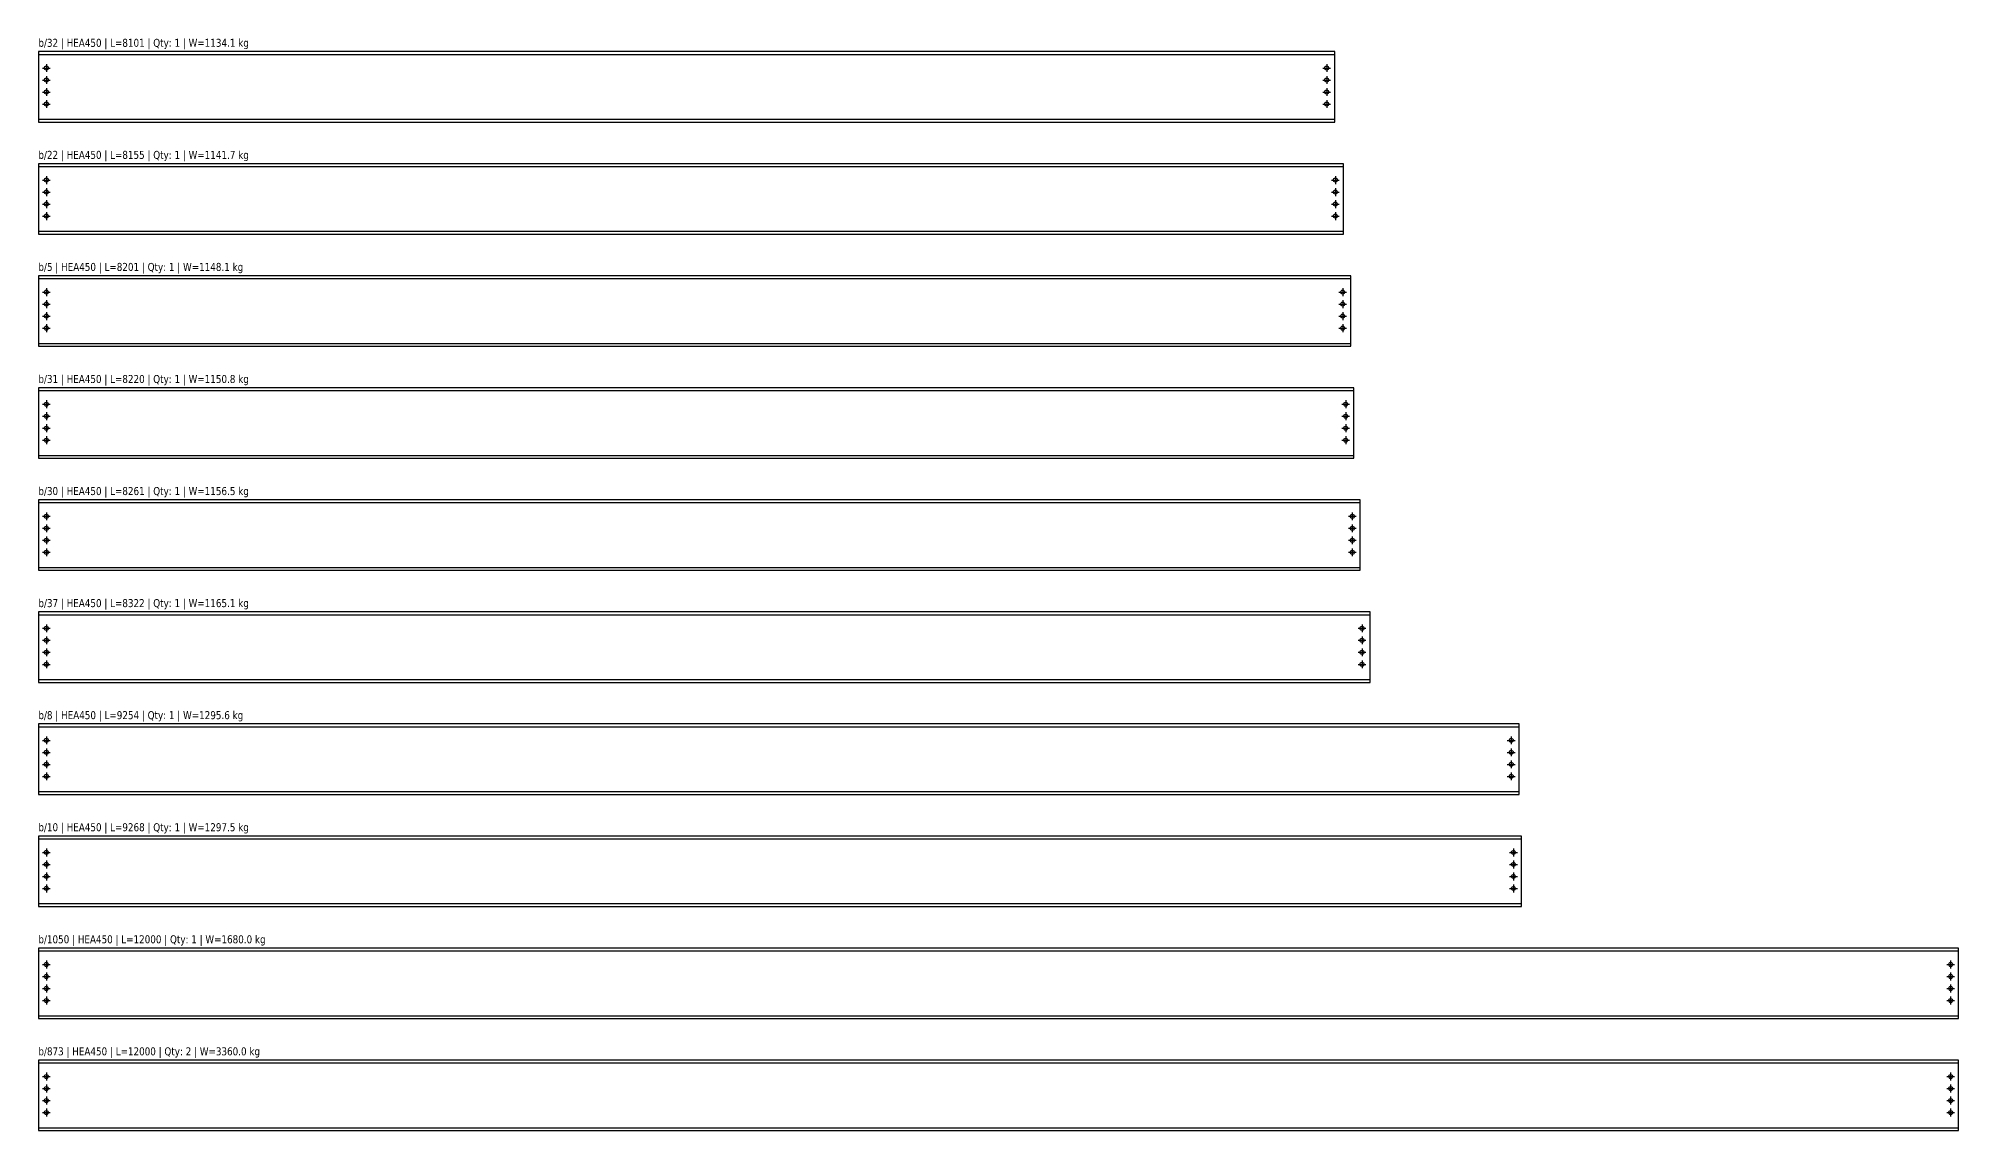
# Model space of a CAD drawing. Header units: millimetres. Extents: x 0 to 240831, y 0 to 45222.
# Drawn here: x 0 to 12000, y 16000 to 22822 of the extents above; entities that cross this region are included whole.
import ezdxf
from ezdxf.enums import TextEntityAlignment as Align

# ---------------------------------------------------------------- set-up
doc = ezdxf.new("R2010")
doc.units = ezdxf.units.MM
doc.header["$LTSCALE"] = 1000
for name, color, linetype in [('HEA450', 2, 'Continuous'), ('PERFORACIONES', 1, 'Continuous'), ('TXT_GEN', 3, 'Continuous')]:
    doc.layers.add(name, color=color, linetype=linetype)
doc.styles.add('VERDNA', font='verdana.ttf', dxfattribs={"width": 0.8})

# ---------------------------------------------------------------- blocks, each defined once
blk = doc.blocks.new('d25')
at = {"layer": 'PERFORACIONES', "linetype": 'ByBlock'}
for p, q in [((-24.5, 0), (24.5, 0)), ((0, 24.5), (0, -24.5))]:
    blk.add_line(p, q, dxfattribs=at)
blk.add_circle((0, 0), 12.5, dxfattribs=at)

msp = doc.modelspace()

# ---------------------------------------------------------------- linework, layer by layer
at = {"layer": 'HEA450'}
for p, q in [((0, 22722.5), (8101, 22722.5)), ((0, 22317.5), (8101, 22317.5)), ((0, 22022.5), (8155, 22022.5)), ((0, 21617.5), (8155, 21617.5)), ((0, 21322.5), (8201, 21322.5)), ((0, 20917.5), (8201, 20917.5)), ((0, 20622.5), (8220, 20622.5)), ((0, 20217.5), (8220, 20217.5)), ((0, 19922.5), (8261, 19922.5)), ((0, 19517.5), (8261, 19517.5)), ((0, 19222.5), (8322, 19222.5)), ((0, 18817.5), (8322, 18817.5)), ((0, 18522.5), (9254, 18522.5)), ((0, 18117.5), (9254, 18117.5)), ((0, 17822.5), (9268, 17822.5)), ((0, 17417.5), (9268, 17417.5)), ((0, 17122.5), (12000, 17122.5)), ((0, 16717.5), (12000, 16717.5)), ((0, 16422.5), (12000, 16422.5)), ((0, 16017.5), (12000, 16017.5))]:
    msp.add_line(p, q, dxfattribs=at)
for points in [[(0, 22300), (8101, 22300), (8101, 22740), (0, 22740)], [(0, 21600), (8155, 21600), (8155, 22040), (0, 22040)], [(0, 20900), (8201, 20900), (8201, 21340), (0, 21340)], [(0, 20200), (8220, 20200), (8220, 20640), (0, 20640)], [(0, 19500), (8261, 19500), (8261, 19940), (0, 19940)], [(0, 18800), (8322, 18800), (8322, 19240), (0, 19240)], [(0, 18100), (9254, 18100), (9254, 18540), (0, 18540)], [(0, 17400), (9268, 17400), (9268, 17840), (0, 17840)], [(0, 16700), (12000, 16700), (12000, 17140), (0, 17140)], [(0, 16000), (12000, 16000), (12000, 16440), (0, 16440)]]:
    msp.add_lwpolyline(points, close=True, dxfattribs=at)

# ---------------------------------------------------------------- block references
for p in [(50, 22637.5), (50, 22562.5), (8051, 22637.5), (8051, 22562.5), (50, 22487.5), (8051, 22487.5), (50, 22412.5), (8051, 22412.5), (50, 21937.5), (8105, 21937.5), (50, 21862.5), (8105, 21862.5), (50, 21787.5), (50, 21712.5), (8105, 21787.5), (8105, 21712.5), (50, 21237.5), (8151, 21237.5), (50, 21162.5), (8151, 21162.5), (50, 21087.5), (50, 21012.5), (8151, 21087.5), (8151, 21012.5), (50, 20537.5), (8170, 20537.5), (50, 20462.5), (50, 20387.5), (8170, 20462.5), (8170, 20387.5), (50, 20312.5), (8170, 20312.5), (50, 19837.5), (8211, 19837.5), (50, 19762.5), (50, 19687.5), (8211, 19762.5), (8211, 19687.5), (50, 19612.5), (8211, 19612.5), (50, 19137.5), (50, 19062.5), (8272, 19137.5), (8272, 19062.5), (50, 18987.5), (8272, 18987.5), (50, 18912.5), (8272, 18912.5), (50, 18437.5), (50, 18362.5), (9204, 18437.5), (9204, 18362.5), (50, 18287.5), (9204, 18287.5), (50, 18212.5), (9204, 18212.5), (50, 17737.5), (9218, 17737.5), (50, 17662.5), (9218, 17662.5), (50, 17587.5), (50, 17512.5), (9218, 17587.5), (9218, 17512.5), (50, 17037.5), (11950, 17037.5), (50, 16962.5), (11950, 16962.5), (50, 16887.5), (50, 16812.5), (11950, 16887.5), (11950, 16812.5), (50, 16337.5), (11950, 16337.5), (50, 16262.5), (50, 16187.5), (11950, 16262.5), (11950, 16187.5), (50, 16112.5), (11950, 16112.5)]:
    msp.add_blockref('d25', p, dxfattribs=at)

# ---------------------------------------------------------------- texts
at = {"layer": 'TXT_GEN', "style": 'VERDNA', "width": 0.8}
for s, p in [('b/32 | HEA450 | L=8101 | Qty: 1 | W=1134.1 kg', (0, 22755)), ('b/22 | HEA450 | L=8155 | Qty: 1 | W=1141.7 kg', (0, 22055)), ('b/5 | HEA450 | L=8201 | Qty: 1 | W=1148.1 kg', (0, 21355)), ('b/31 | HEA450 | L=8220 | Qty: 1 | W=1150.8 kg', (0, 20655)), ('b/30 | HEA450 | L=8261 | Qty: 1 | W=1156.5 kg', (0, 19955)), ('b/37 | HEA450 | L=8322 | Qty: 1 | W=1165.1 kg', (0, 19255)), ('b/8 | HEA450 | L=9254 | Qty: 1 | W=1295.6 kg', (0, 18555)), ('b/10 | HEA450 | L=9268 | Qty: 1 | W=1297.5 kg', (0, 17855)), ('b/1050 | HEA450 | L=12000 | Qty: 1 | W=1680.0 kg', (0, 17155)), ('b/873 | HEA450 | L=12000 | Qty: 2 | W=3360.0 kg', (0, 16455))]:
    msp.add_text(s, height=50, dxfattribs=at).set_placement(p, align=Align.BOTTOM_LEFT)

doc.saveas('drawing.dxf')
